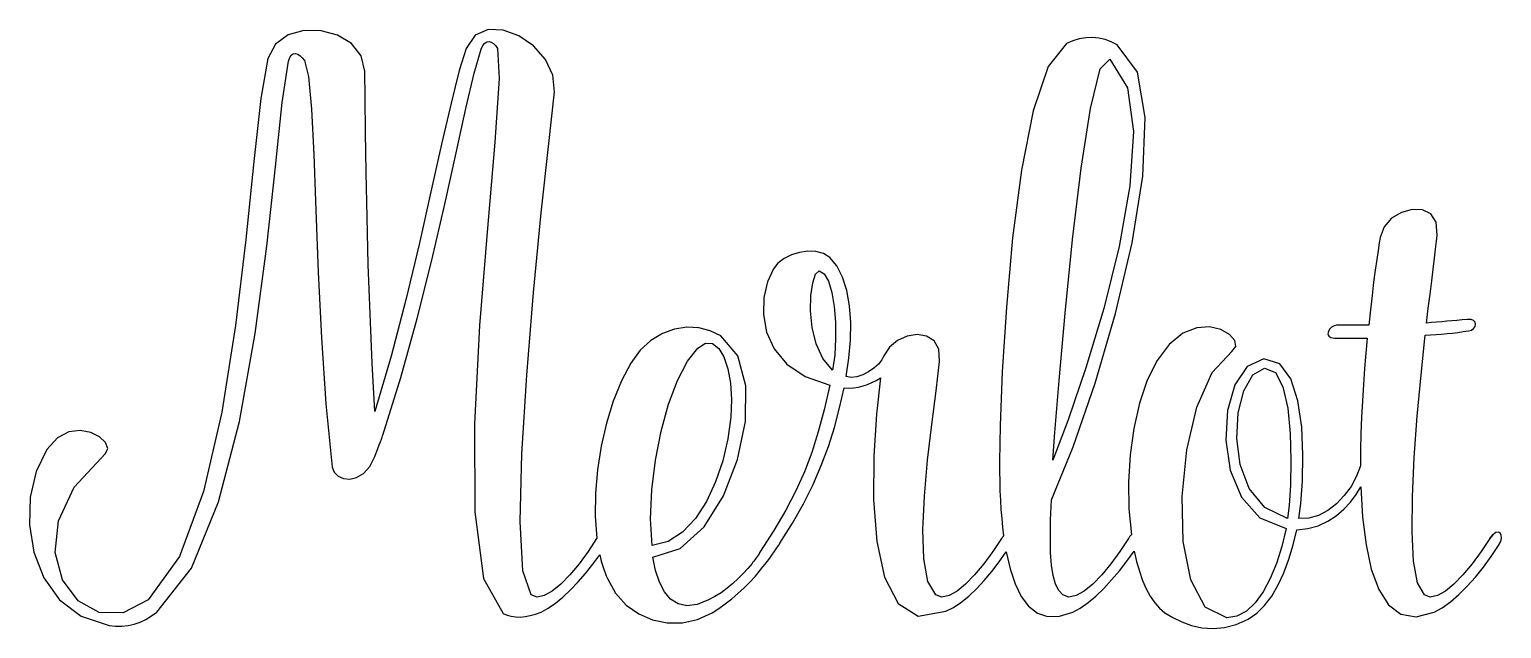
# Model space of a CAD drawing. Extents: x 232 to 1186, y 514 to 902.
import ezdxf

# ---------------------------------------------------------------- set-up
doc = ezdxf.new("R2010")
doc.units = 0
doc.header["$MEASUREMENT"] = 0
doc.layers.add('Poly', color=3, linetype='CONTINUOUS')

msp = doc.modelspace()

# ---------------------------------------------------------------- linework, layer by layer
at = {"layer": 'Poly', "color": 0, "true_color": 0x000000}
for points in [[(1178.1117, 572.5346), (1172.42022, 564.051596), (1166.534044, 556.115131), (1160.604696, 549.012151), (1154.7837, 543.0296), (1149.222579, 538.454424), (1144.072856, 535.573569), (1139.486055, 534.673979), (1135.6137, 536.0426), (1131.237948, 543.873991), (1128.670247, 557.898037), (1127.639929, 576.902178), (1127.876325, 599.67385), (1129.108768, 625.000491), (1131.066591, 651.669537), (1133.479124, 678.468428), (1136.0757, 704.1846), (1139.692491, 704.379834), (1143.271466, 704.618287), (1146.818026, 704.899959), (1150.337575, 705.22485), (1153.835514, 705.592959), (1157.317247, 706.004288), (1160.788175, 706.458834), (1164.2537, 706.9566), (1166.12721, 707.444727), (1167.551528, 708.436303), (1168.467089, 709.741871), (1168.814325, 711.171975), (1168.533671, 712.537157), (1167.565559, 713.647959), (1165.850425, 714.314926), (1163.3287, 714.3486), (1160.037653, 714.021623), (1156.746512, 713.727225), (1153.455278, 713.454577), (1150.16395, 713.19285), (1146.872528, 712.931217), (1143.581012, 712.65885), (1140.289403, 712.36492), (1136.9977, 712.0386), (1138.186415, 721.679264), (1139.315481, 730.789538), (1140.368657, 739.271967), (1141.3297, 747.0291), (1142.182368, 753.963483), (1142.910419, 759.977663), (1143.49761, 764.974186), (1143.9277, 768.8556), (1143.381999, 777.302973), (1139.907653, 782.735147), (1134.38705, 785.428204), (1127.702575, 785.658225), (1120.736616, 783.701293), (1114.371559, 779.833491), (1109.489792, 774.330899), (1106.9737, 767.4696), (1106.371591, 763.891371), (1105.623512, 759.111397), (1104.756466, 753.227118), (1103.79745, 746.335975), (1102.773466, 738.535411), (1101.711513, 729.922866), (1100.638591, 720.595782), (1099.5817, 710.6516), (1078.7957, 710.6516), (1077.087604, 710.294315), (1075.525747, 709.352381), (1074.256272, 708.020682), (1073.425325, 706.4941), (1073.17905, 704.967518), (1073.663591, 703.635819), (1075.025093, 702.693885), (1077.4097, 702.3366), (1098.6597, 702.3366), (1097.754007, 692.583311), (1096.911466, 682.522662), (1096.151636, 672.223233), (1095.494075, 661.7536), (1094.958343, 651.182342), (1094.563997, 640.578038), (1094.330596, 630.009264), (1094.2777, 619.5446), (1091.691516, 612.801647), (1088.143294, 606.321475), (1083.770024, 600.327491), (1078.7087, 595.0431), (1073.096313, 590.691709), (1067.069856, 587.496725), (1060.766321, 585.681553), (1054.3227, 585.4696), (1055.585288, 595.277391), (1056.631466, 609.626866), (1056.984854, 626.693801), (1056.169075, 644.653975), (1053.707749, 661.683164), (1049.124497, 675.957147), (1041.94294, 685.6517), (1031.6867, 688.9426), (1020.74471, 684.009846), (1012.747466, 672.088756), (1008.041432, 655.414963), (1006.973075, 636.2241), (1009.888858, 616.751799), (1017.135247, 599.233694), (1029.058706, 585.905416), (1046.0057, 579.0026), (1043.240481, 567.351225), (1039.820325, 556.4686), (1035.783106, 546.603725), (1031.1667, 538.0056), (1026.008981, 530.923225), (1020.347825, 525.6056), (1014.221106, 522.301725), (1007.6667, 521.2606), (993.65252, 528.1716), (984.3317, 545.714225), (979.417317, 570.662163), (978.62245, 599.7891), (981.660177, 629.868725), (988.243575, 657.674725), (998.085723, 679.980788), (1010.8997, 693.5606), (1013.435091, 696.771834), (1012.7332, 700.713663), (1009.324559, 704.644522), (1003.7397, 707.82285), (996.509153, 709.507084), (988.16345, 708.955663), (979.233122, 705.427022), (970.2487, 698.1796), (962.51311, 687.861055), (956.133169, 674.999928), (951.099618, 660.141856), (947.4032, 643.832475), (945.034657, 626.617422), (943.984731, 609.042334), (944.244165, 591.652848), (945.8037, 574.9946), (945.57063, 574.751207), (945.336575, 574.490272), (945.10177, 574.211407), (944.86645, 573.914225), (944.630848, 573.59834), (944.3952, 573.263366), (944.159739, 572.908914), (943.9247, 572.5346), (938.366442, 564.051596), (932.542825, 556.115131), (926.621708, 549.012151), (920.77095, 543.0296), (915.158411, 538.454424), (909.95195, 535.573569), (905.319427, 534.673979), (901.4287, 536.0426), (898.780649, 538.90978), (896.700981, 543.043662), (895.151798, 548.498389), (894.0952, 555.3281), (893.49329, 563.586936), (893.308169, 573.329038), (893.501938, 584.608545), (894.0367, 597.4796), (908.007554, 631.893426), (922.308653, 673.149584), (935.537932, 718.173344), (946.293325, 763.889975), (953.172764, 807.224746), (954.774184, 845.102928), (949.695518, 874.449789), (936.5347, 892.1906), (932.775956, 894.163125), (928.811559, 895.583428), (924.695639, 896.462348), (920.482325, 896.810725), (916.225745, 896.639399), (911.980028, 895.959209), (907.799304, 894.780996), (903.7377, 893.1156), (891.792405, 878.206416), (882.142403, 849.455631), (874.571143, 811.080143), (868.862075, 767.29685), (864.798647, 722.322651), (862.164309, 680.374444), (860.742511, 645.669127), (860.3167, 622.4236), (860.3531, 616.021959), (860.465403, 609.700288), (860.658261, 603.473959), (860.936325, 597.35835), (861.304249, 591.368834), (861.766684, 585.520788), (862.328284, 579.829584), (862.9937, 574.3106), (862.833489, 574.116532), (862.673137, 573.916241), (862.512692, 573.708848), (862.3522, 573.493475), (862.191708, 573.269243), (862.031262, 573.035272), (861.870911, 572.790684), (861.7107, 572.5346), (856.019507, 564.051596), (850.133466, 556.115131), (844.204136, 549.012151), (838.383075, 543.0296), (832.821843, 538.454424), (827.671997, 535.573569), (823.085096, 534.673979), (819.2127, 536.0426), (813.931528, 544.787743), (811.259325, 559.319616), (810.687309, 578.192887), (811.7067, 599.962225), (813.808716, 623.182297), (816.484575, 646.407772), (819.225497, 668.193317), (821.5227, 687.0936), (821.03561, 695.096405), (817.971731, 700.533225), (813.045649, 703.609795), (806.97195, 704.53185), (800.46522, 703.505123), (794.240044, 700.73535), (789.011009, 696.428264), (785.4927, 690.7896), (784.118559, 688.22461), (781.862137, 685.513428), (778.923684, 682.856364), (775.50345, 680.453725), (771.801684, 678.505821), (768.018637, 677.212959), (764.354559, 676.77545), (761.0097, 677.3936), (762.845686, 689.233805), (763.831841, 701.009241), (763.941081, 712.438387), (763.146325, 723.239725), (761.420491, 733.131735), (758.736497, 741.832897), (755.067261, 749.061692), (750.3857, 754.5366), (746.278692, 757.022803), (741.435512, 758.3181), (736.159302, 758.530772), (730.7532, 757.7691), (725.520348, 756.141366), (720.763887, 753.75585), (716.786958, 750.720834), (713.8927, 747.1446), (710.023194, 738.661116), (707.707278, 728.559037), (707.372604, 717.515053), (709.446825, 706.20585), (714.357593, 695.308116), (722.532559, 685.498537), (734.399378, 677.453803), (750.3857, 671.8506), (746.735239, 655.951662), (742.92245, 641.57935), (738.741598, 628.311413), (733.98695, 615.7256), (728.45277, 603.399662), (721.933325, 590.91135), (714.22288, 577.838413), (705.1157, 563.7586), (705.025147, 563.624184), (704.944403, 563.488772), (704.872964, 563.352493), (704.810325, 563.215475), (704.755983, 563.077848), (704.709434, 562.939741), (704.670175, 562.801282), (704.6377, 562.6626), (704.051386, 561.858661), (703.466747, 561.058272), (702.884616, 560.262079), (702.305825, 559.470725), (701.731206, 558.684856), (701.161591, 557.905116), (700.597811, 557.132149), (700.0407, 556.3666), (697.295286, 553.175717), (694.273825, 549.892725), (691.003364, 546.598858), (687.51095, 543.37535), (683.82363, 540.303436), (679.96845, 537.46435), (675.972458, 534.939327), (671.8627, 532.8096), (664.365259, 529.813153), (657.788044, 529.019959), (652.098595, 530.251368), (647.26445, 533.328725), (643.253149, 538.073379), (640.032231, 544.306678), (637.569235, 551.849969), (635.8317, 560.5246), (653.480833, 566.090379), (668.932137, 580.106209), (681.546848, 600.109079), (690.6862, 623.635975), (695.711427, 648.223887), (695.983763, 671.409803), (690.864442, 690.730711), (679.7147, 703.7236), (672.912811, 707.024008), (665.488528, 708.905991), (657.685425, 709.293809), (649.747075, 708.111725), (641.917054, 705.284), (634.438934, 700.734897), (627.556292, 694.388676), (621.5127, 686.1696), (615.349591, 674.520268), (610.03445, 661.425006), (605.630934, 647.246041), (602.2027, 632.3456), (599.813403, 617.085909), (598.5267, 601.829194), (598.406247, 586.937682), (599.5157, 572.7736), (599.495448, 572.742577), (599.475184, 572.712913), (599.454897, 572.684092), (599.434575, 572.6556), (599.414206, 572.62692), (599.393778, 572.597538), (599.37328, 572.566936), (599.3527, 572.5346), (593.794481, 564.051596), (587.97095, 556.115131), (582.049919, 549.012151), (576.1992, 543.0296), (570.586606, 538.454424), (565.37995, 535.573569), (560.747044, 534.673979), (556.8557, 536.0426), (551.599173, 551.532424), (549.883044, 583.484069), (550.960243, 627.269166), (554.0837, 678.25935), (558.506345, 731.826252), (563.481106, 783.341506), (568.260915, 828.176745), (572.0987, 861.7036), (571.039366, 872.615018), (566.136716, 882.736006), (558.440901, 891.406166), (549.002075, 897.9651), (538.870389, 901.752409), (529.095997, 902.107694), (520.72905, 898.370557), (514.8197, 889.8806), (510.289501, 875.533938), (504.996106, 854.442303), (498.912446, 827.829098), (492.01145, 796.917725), (484.266048, 762.931586), (475.649169, 727.094084), (466.133743, 690.628621), (455.6927, 654.7586), (453.955731, 685.957643), (452.538262, 717.963381), (451.4132, 749.850104), (450.55345, 780.6921), (449.931919, 809.563659), (449.521512, 835.539069), (449.295137, 857.69262), (449.2257, 875.0986), (446.848372, 885.137664), (440.51395, 892.962741), (431.418778, 898.395153), (420.7592, 901.256225), (409.731559, 901.367282), (399.5322, 898.549647), (391.357466, 892.624645), (386.4037, 883.4136), (381.837327, 857.340729), (377.330591, 816.614194), (372.12019, 766.024737), (365.442825, 710.3631), (356.535194, 654.420026), (344.633997, 602.986256), (328.975932, 560.852534), (308.7977, 532.8096), (292.601747, 524.354856), (276.925262, 524.674959), (263.327309, 532.281289), (253.36695, 545.685225), (248.603247, 563.398145), (250.595262, 583.931428), (260.902059, 605.796454), (281.0827, 627.5046), (282.65685, 630.787778), (281.205091, 634.628522), (277.339104, 638.328524), (271.670575, 641.189475), (264.811186, 642.513067), (257.372622, 641.600991), (249.966565, 637.754938), (243.2047, 630.2766), (236.235026, 615.919686), (232.399684, 599.2621), (231.844819, 581.467702), (234.716575, 563.70035), (241.161096, 547.123905), (251.324528, 532.902225), (265.353014, 522.19917), (283.3927, 516.1786), (287.659136, 515.722053), (291.801059, 515.731162), (295.823897, 516.195053), (299.733075, 517.10285), (303.534018, 518.443678), (307.232153, 520.206662), (310.832905, 522.380928), (314.3417, 524.9556), (336.789567, 553.446467), (354.392575, 596.20135), (367.892333, 648.38617), (378.03045, 705.16685), (385.548536, 761.709311), (391.1882, 813.179475), (395.691052, 854.743264), (399.7987, 881.5666), (400.50068, 883.916918), (401.516606, 885.471522), (402.770704, 886.300758), (404.1872, 886.474975), (405.690321, 886.06452), (407.204294, 885.139741), (408.653345, 883.770985), (409.9617, 882.0286), (412.61155, 871.567561), (414.530559, 850.566913), (416.027296, 821.089108), (417.410325, 785.1966), (418.988214, 744.951842), (421.069528, 702.417287), (423.962835, 659.655389), (427.9767, 618.7286), (429.243173, 615.407399), (431.787294, 612.860303), (435.284243, 611.29845), (439.4092, 610.932975), (443.837345, 611.975016), (448.243856, 614.635709), (452.303915, 619.126192), (455.6927, 625.6576), (456.706934, 628.355807), (457.6562, 630.875444), (458.518841, 633.167784), (459.2732, 635.1841), (459.897622, 636.875666), (460.37045, 638.193756), (460.670028, 639.089643), (460.7747, 639.5146), (472.493991, 676.701672), (483.076528, 714.938991), (492.554807, 752.851582), (500.961325, 789.064475), (508.328577, 822.202696), (514.689059, 850.891272), (520.075268, 873.755231), (524.5197, 889.4196), (525.639464, 891.769875), (526.894497, 893.324366), (528.246913, 894.153442), (529.658825, 894.327475), (531.092346, 893.916836), (532.509591, 892.991897), (533.872671, 891.623028), (535.1437, 889.8806), (536.212364, 870.333811), (533.383325, 829.209663), (528.518786, 773.556233), (523.48095, 710.4216), (520.13202, 646.853842), (520.3342, 589.901038), (525.949692, 546.611264), (538.8407, 524.0326), (541.351259, 522.973246), (544.029794, 522.227897), (546.870845, 521.807368), (549.86895, 521.722475), (553.018649, 521.984036), (556.314481, 522.602866), (559.750985, 523.589782), (563.3227, 524.9556), (567.920274, 527.410858), (572.671481, 530.677663), (577.521923, 534.662311), (582.4172, 539.2711), (587.302915, 544.410327), (592.124669, 549.986288), (596.828063, 555.90528), (601.3587, 562.0736), (601.84169, 559.999125), (602.360997, 557.963428), (602.917124, 555.968348), (603.510575, 554.015725), (604.141854, 552.107399), (604.811466, 550.245209), (605.519913, 548.430996), (606.2677, 546.6666), (611.62945, 537.168985), (618.501512, 529.495616), (626.575356, 523.695207), (635.54245, 519.816475), (645.094262, 517.908133), (654.922262, 518.018897), (664.717919, 520.197481), (674.1727, 524.4926), (678.477608, 527.237442), (682.717653, 530.252834), (686.87119, 533.506329), (690.916575, 536.965475), (694.832163, 540.597825), (698.596309, 544.370928), (702.18737, 548.252336), (705.5837, 552.2096), (707.121823, 554.11592), (708.622059, 556.027725), (710.089835, 557.950405), (711.530575, 559.88935), (712.949706, 561.849952), (714.352653, 563.8376), (715.744843, 565.857686), (717.1317, 567.9156), (717.263415, 568.130774), (717.388169, 568.344366), (717.506501, 568.556481), (717.61895, 568.767225), (717.726055, 568.976704), (717.828356, 569.185022), (717.926391, 569.392286), (718.0207, 569.5986), (726.218577, 582.508233), (733.363653, 595.101225), (739.554096, 607.484592), (744.888075, 619.76535), (749.463757, 632.050514), (753.379309, 644.4471), (756.732901, 657.062123), (759.6227, 670.0026), (762.738407, 669.958381), (765.837731, 670.1686), (768.904477, 670.627819), (771.92245, 671.3306), (774.875454, 672.271506), (777.747294, 673.4451), (780.521774, 674.845944), (783.1827, 676.4686), (780.613139, 653.021325), (778.909653, 625.909209), (778.765159, 597.616946), (780.872575, 570.629225), (785.924819, 547.430739), (794.614809, 530.506178), (807.635464, 522.340235), (825.6797, 525.4176), (830.449921, 527.836608), (835.378966, 531.157163), (840.401784, 535.270561), (845.453325, 540.0681), (850.468538, 545.441077), (855.382372, 551.280787), (860.129776, 557.47853), (864.6457, 563.9256), (867.177614, 552.840483), (870.410825, 543.138412), (874.405286, 535.015561), (879.22095, 528.6681), (884.91777, 524.292202), (891.5557, 522.084038), (899.194692, 522.23978), (907.8947, 524.9556), (912.71393, 527.547268), (917.699356, 531.023631), (922.788329, 535.277229), (927.9182, 540.2006), (933.026321, 545.686284), (938.050044, 551.626819), (942.92672, 557.914745), (947.5937, 564.4426), (949.141093, 557.680995), (950.957091, 551.317381), (953.041425, 545.405315), (955.393825, 539.99835), (958.014022, 535.150041), (960.901747, 530.913944), (964.056729, 527.343612), (967.4787, 524.4926), (972.661296, 521.320987), (978.455903, 518.517319), (984.781253, 516.276479), (991.556075, 514.79335), (998.6991, 514.262815), (1006.129059, 514.879756), (1013.764682, 516.839057), (1021.5247, 520.3356), (1027.02345, 524.124403), (1032.083825, 529.163584), (1036.700388, 535.317805), (1040.8677, 542.451725), (1044.580325, 550.430004), (1047.832825, 559.117303), (1050.619762, 568.378282), (1052.9357, 578.0776), (1060.22135, 578.928039), (1066.909778, 580.857178), (1073.001323, 583.703496), (1078.496325, 587.305475), (1083.395124, 591.501594), (1087.698059, 596.130334), (1091.405471, 601.030176), (1094.5177, 606.0396), (1095.645009, 586.446799), (1097.834294, 568.456819), (1101.242845, 552.619291), (1106.02795, 539.48385), (1112.346899, 529.600127), (1120.356981, 523.517756), (1130.215485, 521.78637), (1142.0797, 524.9556), (1147.219889, 527.748834), (1152.538591, 531.538162), (1157.954628, 536.193647), (1163.386825, 541.58535), (1168.754007, 547.583334), (1173.974997, 554.057662), (1178.96862, 560.878397), (1183.6537, 567.9156), (1185.083057, 570.576897), (1185.646247, 572.924413), (1185.473194, 574.817334), (1184.693825, 576.11485), (1183.438065, 576.676147), (1181.835841, 576.360413), (1180.017077, 575.026834), (1178.1117, 572.5346), (1180.017077, 575.026834), (1178.1117, 572.5346)], [(931.9147, 882.9526), (943.343389, 864.313823), (947.123028, 835.958256), (944.785596, 800.771174), (937.863075, 761.63785), (927.887444, 721.443557), (916.390684, 683.073569), (904.904776, 649.413159), (894.9617, 623.3476), (896.265122, 641.152694), (898.98145, 674.758975), (902.877903, 718.358069), (907.7217, 766.1416), (913.280059, 812.301194), (919.3202, 851.028475), (925.609341, 876.515069), (931.9147, 882.9526)], [(752.2337, 681.5506), (745.888173, 689.083922), (741.572731, 698.598616), (739.022087, 709.174395), (737.97095, 719.890975), (738.154032, 729.828071), (739.306044, 738.065397), (741.161696, 743.682668), (743.4557, 745.7596), (746.807579, 744.004764), (749.569419, 739.169725), (751.714149, 731.898686), (753.2147, 722.83585), (754.044001, 712.62542), (754.174981, 701.9116), (753.580571, 691.338592), (752.2337, 681.5506)], [(664.9327, 695.8696), (669.938487, 698.946157), (674.489434, 698.742366), (678.477296, 695.658786), (681.793825, 690.095975), (684.330776, 682.454493), (685.979903, 673.134897), (686.63296, 662.537746), (686.1817, 651.0636), (684.377479, 637.089436), (681.100809, 622.936537), (676.438304, 609.205795), (670.476575, 596.4981), (663.302237, 585.414342), (655.001903, 576.555412), (645.662186, 570.522202), (635.3697, 567.9156), (634.290692, 585.311846), (635.052137, 604.018131), (637.415864, 623.179151), (641.1437, 641.9396), (645.997473, 659.444174), (651.739012, 674.837569), (658.130145, 687.264479), (664.9327, 695.8696)], [(1046.9307, 585.4696), (1032.256298, 592.613178), (1022.210169, 604.8561), (1016.310555, 620.368647), (1014.0757, 637.3211), (1015.023845, 653.883741), (1018.673231, 668.22685), (1024.542102, 678.520709), (1032.1487, 682.9356), (1039.13095, 679.998133), (1044.007387, 670.694678), (1047.097419, 656.887403), (1048.72045, 640.438475), (1049.195887, 623.210063), (1048.843138, 607.064334), (1047.981606, 593.863457), (1046.9307, 585.4696)]]:
    msp.add_lwpolyline(points, dxfattribs=at)

doc.saveas('drawing.dxf')
